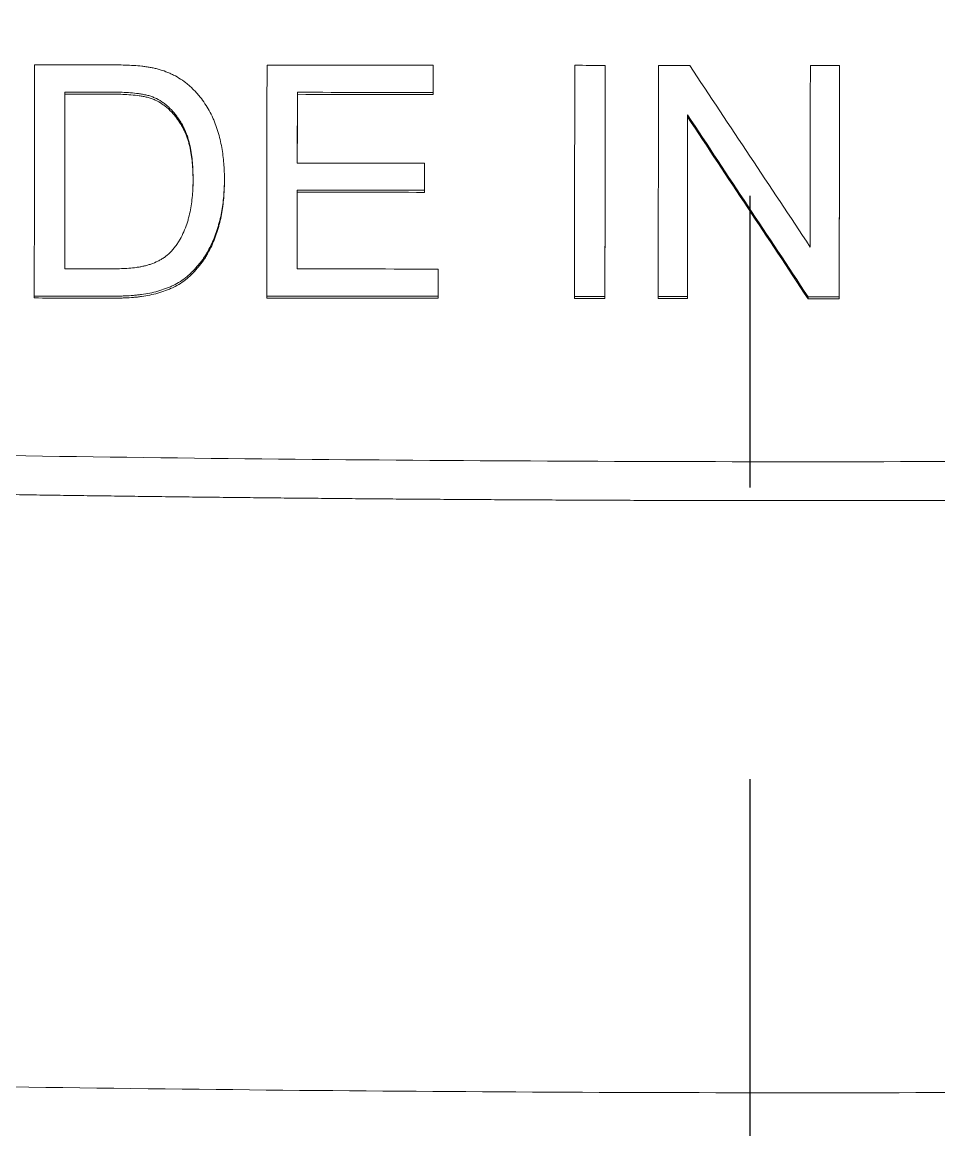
# Model space of a CAD drawing. Header units: millimetres. Extents: x 11618 to 13994, y -5897 to -2537.
# Drawn here: x 12315.47 to 12335.42, y -3274.74 to -3250.63 of the extents above; entities that cross this region are included whole.
import ezdxf

# ---------------------------------------------------------------- set-up
doc = ezdxf.new("R2010")
doc.units = ezdxf.units.MM
doc.linetypes.add('CENTERX2', pattern=[101.6, 63.5, -12.7, 12.7, -12.7])
doc.layers.add('CENTER', color=1, linetype='CENTERX2')

msp = doc.modelspace()

# ---------------------------------------------------------------- linework, layer by layer
at = {"linetype": 'Continuous', "lineweight": 18, "extrusion": (-1.22465e-16, -1, 0)}
for p, q in [((12324.415, -3251.563), (12324.415, -3251.607)), ((12328.16, -3251.567), (12328.16, -3251.611)), ((12333.258, -3251.573), (12333.258, -3251.617)), ((12316.403, -3252.151), (12316.403, -3252.194)), ((12321.461, -3252.154), (12321.461, -3252.198)), ((12324.414, -3252.157), (12324.414, -3252.2)), ((12329.952, -3252.646), (12329.952, -3252.69)), ((12324.226, -3253.698), (12324.226, -3253.742)), ((12321.458, -3254.286), (12321.458, -3254.329)), ((12324.225, -3254.288), (12324.225, -3254.332)), ((12324.526, -3256.002), (12324.526, -3256.046)), ((12315.735, -3256.632), (12315.735, -3256.589)), ((12320.794, -3256.592), (12320.794, -3256.636)), ((12324.525, -3256.596), (12324.525, -3256.639)), ((12327.492, -3256.598), (12327.492, -3256.642)), ((12328.154, -3256.599), (12328.154, -3256.643)), ((12329.313, -3256.6), (12329.313, -3256.644)), ((12329.947, -3256.601), (12329.947, -3256.645)), ((12332.573, -3256.604), (12332.573, -3256.648)), ((12333.253, -3256.605), (12333.253, -3256.649))]:
    msp.add_line(p, q, dxfattribs=at)
at = {"linetype": 'Continuous', "lineweight": 18}
for points, degree in [([(12315.741, -3251.557), (12315.739, -3253.234), (12315.737, -3254.912), (12315.735, -3256.589)], 3), ([(12320.8, -3251.56), (12320.798, -3253.238), (12320.796, -3254.915), (12320.794, -3256.592)], 3), ([(12324.415, -3251.563), (12323.21, -3251.562), (12322.005, -3251.561), (12320.8, -3251.56)], 3), ([(12324.414, -3252.157), (12324.414, -3251.959), (12324.415, -3251.761), (12324.415, -3251.563)], 3), ([(12324.414, -3252.2), (12324.414, -3252.003), (12324.415, -3251.805), (12324.415, -3251.607)], 3), ([(12327.497, -3251.566), (12327.495, -3253.244), (12327.494, -3254.921), (12327.492, -3256.598)], 3), ([(12328.16, -3251.567), (12327.939, -3251.567), (12327.718, -3251.567), (12327.497, -3251.566)], 3), ([(12328.154, -3256.599), (12328.156, -3254.922), (12328.158, -3253.245), (12328.16, -3251.567)], 3), ([(12328.154, -3256.643), (12328.156, -3254.966), (12328.158, -3253.288), (12328.16, -3251.611)], 3), ([(12329.319, -3251.568), (12329.317, -3253.246), (12329.315, -3254.923), (12329.313, -3256.6)], 3), ([(12329.998, -3251.569), (12329.772, -3251.569), (12329.545, -3251.569), (12329.319, -3251.568)], 3), ([(12332.62, -3255.522), (12331.746, -3254.205), (12330.872, -3252.887), (12329.998, -3251.569)], 3), ([(12332.624, -3251.572), (12332.623, -3252.889), (12332.621, -3254.206), (12332.62, -3255.522)], 3), ([(12333.258, -3251.573), (12333.047, -3251.573), (12332.836, -3251.572), (12332.624, -3251.572)], 3), ([(12333.253, -3256.605), (12333.255, -3254.928), (12333.257, -3253.25), (12333.258, -3251.573)], 3), ([(12333.253, -3256.649), (12333.255, -3254.972), (12333.257, -3253.294), (12333.258, -3251.617)], 3), ([(12316.399, -3255.995), (12316.4, -3254.714), (12316.402, -3253.432), (12316.403, -3252.151)], 3), ([(12316.399, -3255.995), (12316.4, -3254.728), (12316.402, -3253.461), (12316.403, -3252.194)], 3), ([(12321.459, -3253.696), (12321.459, -3253.182), (12321.46, -3252.668), (12321.461, -3252.154)], 3), ([(12321.459, -3253.696), (12321.46, -3253.197), (12321.46, -3252.697), (12321.461, -3252.198)], 3), ([(12321.461, -3252.154), (12322.445, -3252.155), (12323.43, -3252.156), (12324.414, -3252.157)], 3), ([(12321.461, -3252.198), (12322.445, -3252.199), (12323.43, -3252.2), (12324.414, -3252.2)], 3), ([(12329.947, -3256.601), (12329.949, -3255.283), (12329.951, -3253.965), (12329.952, -3252.646)], 3), ([(12329.947, -3256.645), (12329.949, -3255.327), (12329.951, -3254.008), (12329.952, -3252.69)], 3), ([(12329.952, -3252.646), (12330.826, -3253.965), (12331.7, -3255.285), (12332.573, -3256.604)], 3), ([(12329.952, -3252.69), (12330.826, -3254.009), (12331.7, -3255.329), (12332.573, -3256.648)], 3), ([(12324.226, -3253.698), (12323.303, -3253.698), (12322.381, -3253.697), (12321.459, -3253.696)], 3), ([(12324.225, -3254.288), (12324.225, -3254.091), (12324.225, -3253.895), (12324.226, -3253.698)], 3), ([(12324.225, -3254.332), (12324.225, -3254.135), (12324.225, -3253.939), (12324.226, -3253.742)], 3), ([(12319.872, -3254.034), (12319.872, -3254.012), (12319.872, -3253.99)], 2), ([(12321.456, -3255.999), (12321.457, -3255.428), (12321.458, -3254.857), (12321.458, -3254.286)], 3), ([(12321.456, -3255.999), (12321.457, -3255.443), (12321.458, -3254.886), (12321.458, -3254.329)], 3), ([(12321.458, -3254.286), (12322.38, -3254.286), (12323.303, -3254.287), (12324.225, -3254.288)], 3), ([(12321.458, -3254.329), (12322.38, -3254.33), (12323.303, -3254.331), (12324.225, -3254.332)], 3), ([(12317.465, -3255.996), (12317.11, -3255.996), (12316.754, -3255.996), (12316.399, -3255.995)], 3), ([(12324.526, -3256.002), (12323.503, -3256.001), (12322.48, -3256), (12321.456, -3255.999)], 3), ([(12324.525, -3256.596), (12324.526, -3256.398), (12324.526, -3256.2), (12324.526, -3256.002)], 3), ([(12324.525, -3256.639), (12324.526, -3256.442), (12324.526, -3256.244), (12324.526, -3256.046)], 3), ([(12320.794, -3256.592), (12322.038, -3256.593), (12323.282, -3256.594), (12324.525, -3256.596)], 3), ([(12320.794, -3256.636), (12322.038, -3256.637), (12323.282, -3256.638), (12324.525, -3256.639)], 3), ([(12327.492, -3256.598), (12327.712, -3256.599), (12327.933, -3256.599), (12328.154, -3256.599)], 3), ([(12327.492, -3256.642), (12327.712, -3256.643), (12327.933, -3256.643), (12328.154, -3256.643)], 3), ([(12329.313, -3256.6), (12329.525, -3256.601), (12329.736, -3256.601), (12329.947, -3256.601)], 3), ([(12329.313, -3256.644), (12329.525, -3256.645), (12329.736, -3256.645), (12329.947, -3256.645)], 3), ([(12332.573, -3256.604), (12332.8, -3256.604), (12333.026, -3256.605), (12333.253, -3256.605)], 3), ([(12332.573, -3256.648), (12332.8, -3256.648), (12333.026, -3256.649), (12333.253, -3256.649)], 3)]:
    msp.add_open_spline(points, degree=degree, dxfattribs=at)
for points, knots in [([(12315.735, -3256.589), (12316.215, -3256.589), (12316.814, -3256.589), (12317.413, -3256.59), (12317.563, -3256.59), (12317.592, -3256.59), (12317.652, -3256.589), (12317.682, -3256.588), (12317.772, -3256.584), (12317.832, -3256.581), (12317.922, -3256.573), (12317.952, -3256.57), (12318.012, -3256.564), (12318.041, -3256.56), (12318.13, -3256.548), (12318.189, -3256.538), (12318.306, -3256.514), (12318.364, -3256.5), (12318.479, -3256.467), (12318.536, -3256.449), (12318.621, -3256.418), (12318.649, -3256.406), (12318.704, -3256.383), (12318.732, -3256.37), (12318.812, -3256.331), (12318.864, -3256.302), (12318.964, -3256.238), (12319.012, -3256.202), (12319.082, -3256.145), (12319.105, -3256.125), (12319.149, -3256.084), (12319.17, -3256.063), (12319.233, -3255.999), (12319.273, -3255.954), (12319.33, -3255.885), (12319.349, -3255.862), (12319.385, -3255.814), (12319.403, -3255.79), (12319.437, -3255.74), (12319.453, -3255.715), (12319.485, -3255.663), (12319.5, -3255.638), (12319.543, -3255.559), (12319.57, -3255.506), (12319.644, -3255.343), (12319.685, -3255.232), (12319.731, -3255.09), (12319.739, -3255.061), (12319.756, -3255.004), (12319.764, -3254.975), (12319.786, -3254.888), (12319.798, -3254.829), (12319.831, -3254.654), (12319.847, -3254.536), (12319.867, -3254.3), (12319.872, -3254.182), (12319.873, -3254.004), (12319.872, -3253.945), (12319.869, -3253.856), (12319.867, -3253.826), (12319.864, -3253.766), (12319.862, -3253.737), (12319.85, -3253.588), (12319.835, -3253.47), (12319.793, -3253.236), (12319.766, -3253.121), (12319.713, -3252.95), (12319.694, -3252.894), (12319.662, -3252.81), (12319.651, -3252.782), (12319.628, -3252.727), (12319.616, -3252.7), (12319.552, -3252.565), (12319.493, -3252.462), (12319.391, -3252.316), (12319.355, -3252.268), (12319.297, -3252.2), (12319.277, -3252.177), (12319.237, -3252.133), (12319.195, -3252.09), (12319.152, -3252.049), (12319.108, -3252.01), (12319.086, -3251.99), (12319.018, -3251.934), (12318.922, -3251.864), (12318.819, -3251.805), (12318.738, -3251.764), (12318.71, -3251.751), (12318.656, -3251.727), (12318.573, -3251.693), (12318.488, -3251.666), (12318.401, -3251.642), (12318.373, -3251.635), (12318.314, -3251.622), (12318.285, -3251.616), (12318.226, -3251.605), (12318.196, -3251.601), (12318.136, -3251.593), (12318.107, -3251.589), (12318.017, -3251.579), (12317.957, -3251.574), (12317.778, -3251.563), (12317.658, -3251.559), (12317.508, -3251.558), (12317.479, -3251.558), (12317.419, -3251.558), (12317.329, -3251.558), (12316.76, -3251.558), (12316.22, -3251.557), (12315.741, -3251.557)], [0, 0, 0, 0, 0.125, 0.15625, 0.15625, 0.164062, 0.164062, 0.171875, 0.171875, 0.1875, 0.1875, 0.195312, 0.195312, 0.203125, 0.203125, 0.21875, 0.21875, 0.234375, 0.234375, 0.25, 0.25, 0.257812, 0.257812, 0.265625, 0.265625, 0.28125, 0.28125, 0.296875, 0.296875, 0.304687, 0.304687, 0.3125, 0.3125, 0.328125, 0.328125, 0.335937, 0.335937, 0.34375, 0.34375, 0.351562, 0.351562, 0.359375, 0.359375, 0.375, 0.375, 0.40625, 0.40625, 0.414062, 0.414062, 0.421875, 0.421875, 0.4375, 0.4375, 0.46875, 0.46875, 0.5, 0.5, 0.515625, 0.515625, 0.523437, 0.523437, 0.53125, 0.53125, 0.5625, 0.5625, 0.59375, 0.59375, 0.609375, 0.609375, 0.617187, 0.617187, 0.625, 0.625, 0.65625, 0.65625, 0.671875, 0.671875, 0.679687, 0.679687, 0.6875, 0.695312, 0.695312, 0.703125, 0.703125, 0.71875, 0.734375, 0.734375, 0.742187, 0.742187, 0.75, 0.765625, 0.765625, 0.773437, 0.773437, 0.78125, 0.78125, 0.789062, 0.789062, 0.796875, 0.796875, 0.8125, 0.8125, 0.84375, 0.84375, 0.851562, 0.851562, 0.859375, 0.875, 1, 1, 1, 1]), ([(12316.403, -3252.151), (12316.641, -3252.151), (12316.937, -3252.151), (12317.264, -3252.151), (12317.353, -3252.151), (12317.412, -3252.151), (12317.442, -3252.151), (12317.531, -3252.151), (12317.59, -3252.152), (12317.709, -3252.157), (12317.768, -3252.16), (12317.886, -3252.169), (12317.946, -3252.175), (12318.034, -3252.187), (12318.064, -3252.192), (12318.122, -3252.202), (12318.152, -3252.209), (12318.196, -3252.219), (12318.211, -3252.223), (12318.24, -3252.231), (12318.255, -3252.236), (12318.298, -3252.25), (12318.326, -3252.261), (12318.408, -3252.297), (12318.461, -3252.327), (12318.536, -3252.377), (12318.561, -3252.395), (12318.608, -3252.432), (12318.631, -3252.452), (12318.698, -3252.513), (12318.739, -3252.557), (12318.797, -3252.626), (12318.816, -3252.649), (12318.852, -3252.698), (12318.869, -3252.723), (12318.903, -3252.773), (12318.919, -3252.798), (12318.95, -3252.849), (12318.965, -3252.876), (12319.006, -3252.956), (12319.03, -3253.011), (12319.061, -3253.096), (12319.071, -3253.125), (12319.089, -3253.183), (12319.097, -3253.212), (12319.12, -3253.299), (12319.132, -3253.358), (12319.153, -3253.476), (12319.161, -3253.535), (12319.175, -3253.654), (12319.18, -3253.714), (12319.187, -3253.834), (12319.189, -3253.894), (12319.191, -3254.014), (12319.191, -3254.074), (12319.188, -3254.194), (12319.186, -3254.254), (12319.174, -3254.433), (12319.161, -3254.552), (12319.131, -3254.729), (12319.118, -3254.788), (12319.097, -3254.876), (12319.089, -3254.905), (12319.072, -3254.964), (12319.063, -3254.993), (12319.034, -3255.078), (12319.012, -3255.135), (12318.964, -3255.245), (12318.938, -3255.299), (12318.893, -3255.378), (12318.878, -3255.404), (12318.845, -3255.455), (12318.827, -3255.48), (12318.773, -3255.553), (12318.734, -3255.6), (12318.691, -3255.643)], [0, 0, 0, 0, 0.125, 0.15625, 0.171875, 0.171875, 0.1875, 0.1875, 0.21875, 0.21875, 0.25, 0.25, 0.28125, 0.28125, 0.296875, 0.296875, 0.3125, 0.3125, 0.320313, 0.320313, 0.328125, 0.328125, 0.34375, 0.34375, 0.375, 0.375, 0.390625, 0.390625, 0.40625, 0.40625, 0.4375, 0.4375, 0.453125, 0.453125, 0.46875, 0.46875, 0.484375, 0.484375, 0.5, 0.5, 0.53125, 0.53125, 0.546875, 0.546875, 0.5625, 0.5625, 0.59375, 0.59375, 0.625, 0.625, 0.65625, 0.65625, 0.6875, 0.6875, 0.71875, 0.71875, 0.75, 0.75, 0.8125, 0.8125, 0.84375, 0.84375, 0.859375, 0.859375, 0.875, 0.875, 0.90625, 0.90625, 0.9375, 0.9375, 0.953125, 0.953125, 0.96875, 0.96875, 1, 1, 1, 1]), ([(12316.403, -3252.194), (12316.643, -3252.195), (12316.942, -3252.195), (12317.272, -3252.195), (12317.361, -3252.195), (12317.421, -3252.195), (12317.451, -3252.195), (12317.541, -3252.195), (12317.601, -3252.197), (12317.72, -3252.201), (12317.78, -3252.204), (12317.899, -3252.214), (12317.958, -3252.22), (12318.047, -3252.233), (12318.076, -3252.238), (12318.135, -3252.249), (12318.165, -3252.255), (12318.223, -3252.27), (12318.253, -3252.279), (12318.31, -3252.298), (12318.338, -3252.31), (12318.419, -3252.347), (12318.471, -3252.377), (12318.534, -3252.419), (12318.546, -3252.428), (12318.57, -3252.446), (12318.606, -3252.474), (12318.64, -3252.504), (12318.706, -3252.565), (12318.746, -3252.609), (12318.804, -3252.678), (12318.822, -3252.702), (12318.858, -3252.75), (12318.875, -3252.775), (12318.9, -3252.813), (12318.908, -3252.825), (12318.925, -3252.851), (12318.932, -3252.864), (12318.955, -3252.902), (12318.97, -3252.928), (12319.01, -3253.008), (12319.034, -3253.064), (12319.064, -3253.149), (12319.074, -3253.178), (12319.091, -3253.235), (12319.099, -3253.264), (12319.121, -3253.351), (12319.134, -3253.41), (12319.154, -3253.527), (12319.162, -3253.587), (12319.175, -3253.705), (12319.18, -3253.765), (12319.187, -3253.885), (12319.189, -3253.945), (12319.191, -3254.065), (12319.191, -3254.125), (12319.189, -3254.209), (12319.188, -3254.233), (12319.187, -3254.257)], [0, 0, 0, 0, 0.170878, 0.213598, 0.234957, 0.234957, 0.256317, 0.256317, 0.299037, 0.299037, 0.341756, 0.341756, 0.384476, 0.384476, 0.405836, 0.405836, 0.427195, 0.427195, 0.448555, 0.448555, 0.469915, 0.469915, 0.512634, 0.512634, 0.523314, 0.523314, 0.533994, 0.555354, 0.555354, 0.598073, 0.598073, 0.619433, 0.619433, 0.640793, 0.640793, 0.651473, 0.651473, 0.662153, 0.662153, 0.683512, 0.683512, 0.726232, 0.726232, 0.747592, 0.747592, 0.768952, 0.768952, 0.811671, 0.811671, 0.854391, 0.854391, 0.89711, 0.89711, 0.93983, 0.93983, 0.982549, 0.982549, 1, 1, 1, 1]), ([(12315.735, -3256.632), (12316.215, -3256.633), (12316.814, -3256.633), (12317.414, -3256.634), (12317.563, -3256.634), (12317.593, -3256.634), (12317.653, -3256.632), (12317.683, -3256.632), (12317.773, -3256.628), (12317.833, -3256.625), (12317.923, -3256.617), (12317.953, -3256.614), (12318.013, -3256.608), (12318.042, -3256.604), (12318.131, -3256.591), (12318.19, -3256.581), (12318.308, -3256.557), (12318.366, -3256.543), (12318.481, -3256.511), (12318.538, -3256.492), (12318.622, -3256.461), (12318.65, -3256.45), (12318.706, -3256.426), (12318.733, -3256.414), (12318.813, -3256.374), (12318.865, -3256.345), (12318.966, -3256.281), (12319.014, -3256.245), (12319.083, -3256.188), (12319.106, -3256.168), (12319.15, -3256.127), (12319.172, -3256.106), (12319.235, -3256.042), (12319.274, -3255.997), (12319.331, -3255.928), (12319.35, -3255.904), (12319.386, -3255.856), (12319.404, -3255.832), (12319.438, -3255.782), (12319.454, -3255.757), (12319.486, -3255.706), (12319.501, -3255.68), (12319.544, -3255.601), (12319.571, -3255.548), (12319.645, -3255.385), (12319.686, -3255.274), (12319.731, -3255.132), (12319.74, -3255.103), (12319.756, -3255.046), (12319.764, -3255.017), (12319.786, -3254.929), (12319.799, -3254.871), (12319.832, -3254.695), (12319.847, -3254.578), (12319.867, -3254.342), (12319.872, -3254.223), (12319.872, -3254.08), (12319.872, -3254.056), (12319.872, -3254.032)], [0, 0, 0, 0, 0.24683, 0.308537, 0.308537, 0.323964, 0.323964, 0.339391, 0.339391, 0.370245, 0.370245, 0.385672, 0.385672, 0.401098, 0.401098, 0.431952, 0.431952, 0.462806, 0.462806, 0.49366, 0.49366, 0.509086, 0.509086, 0.524513, 0.524513, 0.555367, 0.555367, 0.586221, 0.586221, 0.601648, 0.601648, 0.617074, 0.617074, 0.647928, 0.647928, 0.663355, 0.663355, 0.678782, 0.678782, 0.694209, 0.694209, 0.709636, 0.709636, 0.740489, 0.740489, 0.802197, 0.802197, 0.817624, 0.817624, 0.833051, 0.833051, 0.863904, 0.863904, 0.925612, 0.925612, 0.987319, 0.987319, 1, 1, 1, 1]), ([(12318.691, -3255.643), (12318.652, -3255.682), (12318.61, -3255.716), (12318.543, -3255.763), (12318.52, -3255.778), (12318.473, -3255.805), (12318.448, -3255.818), (12318.375, -3255.855), (12318.325, -3255.875), (12318.248, -3255.902), (12318.222, -3255.911), (12318.17, -3255.925), (12318.143, -3255.932), (12318.09, -3255.944), (12318.063, -3255.949), (12318.009, -3255.959), (12317.982, -3255.963), (12317.901, -3255.975), (12317.847, -3255.98), (12317.738, -3255.989), (12317.684, -3255.992), (12317.575, -3255.995), (12317.52, -3255.996), (12317.465, -3255.996)], [0, 0, 0, 0, 0.125, 0.125, 0.1875, 0.1875, 0.25, 0.25, 0.375, 0.375, 0.4375, 0.4375, 0.5, 0.5, 0.5625, 0.5625, 0.625, 0.625, 0.75, 0.75, 0.875, 0.875, 1, 1, 1, 1])]:
    msp.add_open_spline(points, degree=3, knots=knots, dxfattribs=at)
at = {"linetype": 'Continuous', "lineweight": 13}
for points, knots in [([(12237.258, -3256.243), (12237.376, -3256.253), (12237.61, -3256.272), (12237.961, -3256.3), (12238.311, -3256.328), (12238.661, -3256.356), (12239.009, -3256.384), (12239.356, -3256.411), (12239.702, -3256.439), (12240.048, -3256.466), (12240.392, -3256.493), (12240.735, -3256.52), (12241.078, -3256.547), (12241.419, -3256.573), (12241.759, -3256.6), (12242.098, -3256.626), (12242.437, -3256.652), (12242.774, -3256.678), (12243.11, -3256.704), (12243.445, -3256.73), (12243.78, -3256.756), (12244.113, -3256.781), (12244.445, -3256.807), (12244.776, -3256.832), (12245.107, -3256.857), (12245.436, -3256.882), (12245.764, -3256.907), (12246.091, -3256.932), (12246.417, -3256.957), (12246.743, -3256.981), (12247.067, -3257.005), (12247.39, -3257.029), (12247.712, -3257.053), (12248.033, -3257.077), (12248.353, -3257.101), (12248.672, -3257.124), (12248.924, -3257.142), (12249.132, -3257.158), (12249.322, -3257.172), (12249.584, -3257.192), (12249.917, -3257.215), (12250.321, -3257.244), (12250.797, -3257.278), (12251.344, -3257.317), (12251.963, -3257.361), (12252.654, -3257.41), (12253.416, -3257.463), (12254.25, -3257.52), (12255.155, -3257.581), (12256.133, -3257.647), (12257.181, -3257.717), (12258.301, -3257.79), (12259.493, -3257.867), (12261.617, -3258.001), (12264.649, -3258.186), (12268.565, -3258.412), (12272.483, -3258.624), (12276.403, -3258.823), (12280.323, -3259.008), (12286.876, -3259.296), (12296.049, -3259.635), (12307.83, -3259.95), (12319.573, -3260.143), (12331.298, -3260.216), (12343.024, -3260.17), (12354.773, -3260.003), (12366.542, -3259.716), (12376.356, -3259.375), (12384.208, -3259.042), (12390.09, -3258.762), (12395.964, -3258.452), (12400.467, -3258.192), (12403.555, -3258.003), (12405.181, -3257.901), (12406.664, -3257.806), (12408.002, -3257.718), (12409.197, -3257.639), (12410.248, -3257.568), (12411.154, -3257.506), (12411.917, -3257.454), (12412.536, -3257.411), (12413.011, -3257.378), (12413.343, -3257.355), (12413.563, -3257.338), (12413.721, -3257.327), (12413.864, -3257.317), (12414.007, -3257.307), (12414.15, -3257.297), (12414.293, -3257.286), (12414.437, -3257.276), (12414.581, -3257.266), (12414.725, -3257.256), (12414.87, -3257.245), (12415.014, -3257.235), (12415.159, -3257.224), (12415.304, -3257.214), (12415.449, -3257.203), (12415.594, -3257.193), (12415.74, -3257.182), (12415.885, -3257.172), (12416.031, -3257.161), (12416.178, -3257.15), (12416.324, -3257.14), (12416.47, -3257.129), (12416.617, -3257.118), (12416.764, -3257.108), (12416.911, -3257.097), (12417.059, -3257.086), (12417.206, -3257.075), (12417.354, -3257.064), (12417.502, -3257.053), (12417.65, -3257.042), (12417.798, -3257.031), (12417.947, -3257.02), (12418.096, -3257.009), (12418.245, -3256.998), (12418.394, -3256.987), (12418.543, -3256.976), (12418.693, -3256.965), (12418.842, -3256.954), (12418.992, -3256.943), (12419.143, -3256.931), (12419.293, -3256.92), (12419.444, -3256.909), (12419.594, -3256.898), (12419.745, -3256.886), (12419.896, -3256.875), (12420.048, -3256.864), (12420.199, -3256.852), (12420.351, -3256.841), (12420.503, -3256.829), (12420.655, -3256.818), (12420.808, -3256.807), (12420.96, -3256.795), (12421.113, -3256.783), (12421.266, -3256.772), (12421.419, -3256.76), (12421.572, -3256.749), (12421.726, -3256.737), (12421.88, -3256.725), (12422.034, -3256.714), (12422.188, -3256.702), (12422.342, -3256.69), (12422.497, -3256.678), (12422.652, -3256.666), (12422.807, -3256.655), (12422.962, -3256.643), (12423.117, -3256.631), (12423.273, -3256.619), (12423.428, -3256.607), (12423.584, -3256.595), (12423.74, -3256.583), (12423.897, -3256.571), (12424.053, -3256.559), (12424.21, -3256.546), (12424.367, -3256.534), (12424.524, -3256.522), (12424.681, -3256.51), (12424.839, -3256.497), (12424.997, -3256.485), (12425.155, -3256.473), (12425.26, -3256.464), (12425.313, -3256.46)], [0, 0, 0, 0, 0.001879, 0.003752, 0.00562, 0.007482, 0.00934, 0.011191, 0.013038, 0.014879, 0.016715, 0.018545, 0.02037, 0.02219, 0.024004, 0.025813, 0.027616, 0.029414, 0.031206, 0.032993, 0.034775, 0.036551, 0.038322, 0.040087, 0.041847, 0.043601, 0.04535, 0.047094, 0.048832, 0.050564, 0.052291, 0.054013, 0.055729, 0.05744, 0.059145, 0.060844, 0.062536, 0.063166, 0.064178, 0.065571, 0.067344, 0.069497, 0.072031, 0.074947, 0.078244, 0.081922, 0.085981, 0.090421, 0.095242, 0.100444, 0.106027, 0.111991, 0.118336, 0.125061, 0.145898, 0.166738, 0.187579, 0.208423, 0.22927, 0.25012, 0.312936, 0.375525, 0.437893, 0.500048, 0.562328, 0.624724, 0.687244, 0.749895, 0.781197, 0.81247, 0.843714, 0.874931, 0.884353, 0.89301, 0.900902, 0.908028, 0.914388, 0.919982, 0.92481, 0.928872, 0.932167, 0.934698, 0.936464, 0.937463, 0.938222, 0.938982, 0.939744, 0.940507, 0.941271, 0.942037, 0.942803, 0.943571, 0.94434, 0.94511, 0.945881, 0.946653, 0.947426, 0.9482, 0.948975, 0.949751, 0.950529, 0.951307, 0.952087, 0.952868, 0.95365, 0.954432, 0.955216, 0.956001, 0.956788, 0.957575, 0.958363, 0.959153, 0.959943, 0.960735, 0.961527, 0.962321, 0.963116, 0.963912, 0.964709, 0.965507, 0.966306, 0.967106, 0.967908, 0.96871, 0.969514, 0.970318, 0.971124, 0.971931, 0.972738, 0.973547, 0.974357, 0.975168, 0.975981, 0.976794, 0.977608, 0.978424, 0.97924, 0.980058, 0.980876, 0.981696, 0.982517, 0.983339, 0.984161, 0.984985, 0.985811, 0.986637, 0.987464, 0.988292, 0.989122, 0.989952, 0.990783, 0.991616, 0.99245, 0.993284, 0.99412, 0.994957, 0.995795, 0.996634, 0.997474, 0.998315, 0.999157, 1, 1, 1, 1]), ([(12425.371, -3257.315), (12425.242, -3257.326), (12424.983, -3257.346), (12424.595, -3257.377), (12424.21, -3257.407), (12423.827, -3257.437), (12423.446, -3257.467), (12423.067, -3257.496), (12422.378, -3257.55), (12421.463, -3257.62), (12420.406, -3257.7), (12419.602, -3257.761), (12419.05, -3257.802), (12418.69, -3257.829), (12418.439, -3257.848), (12418.214, -3257.865), (12417.989, -3257.881), (12417.764, -3257.898), (12417.539, -3257.914), (12417.315, -3257.93), (12417.091, -3257.947), (12416.868, -3257.963), (12416.644, -3257.979), (12416.421, -3257.995), (12416.198, -3258.011), (12415.975, -3258.027), (12415.753, -3258.043), (12415.53, -3258.059), (12415.096, -3258.089), (12414.456, -3258.135), (12413.609, -3258.194), (12412.777, -3258.252), (12411.664, -3258.329), (12410.273, -3258.424), (12408.594, -3258.536), (12407.055, -3258.637), (12405.656, -3258.727), (12404.396, -3258.806), (12403.137, -3258.884), (12401.869, -3258.961), (12400.023, -3259.071), (12397.03, -3259.244), (12392.326, -3259.5), (12385.911, -3259.818), (12378.044, -3260.159), (12369.236, -3260.474), (12359.999, -3260.731), (12350.587, -3260.917), (12340.998, -3261.027), (12334.35, -3261.047), (12330.7, -3261.042), (12330.11, -3261.041), (12329.519, -3261.04), (12328.928, -3261.038), (12328.337, -3261.036), (12327.746, -3261.033), (12327.156, -3261.031), (12326.565, -3261.028), (12325.974, -3261.025), (12325.383, -3261.021), (12324.792, -3261.017), (12324.201, -3261.013), (12323.61, -3261.009), (12323.019, -3261.004), (12322.428, -3260.999), (12321.837, -3260.993), (12321.246, -3260.988), (12320.655, -3260.982), (12320.064, -3260.975), (12319.474, -3260.969), (12318.883, -3260.962), (12318.292, -3260.955), (12317.701, -3260.947), (12317.11, -3260.939), (12316.519, -3260.931), (12315.929, -3260.923), (12315.338, -3260.914), (12314.747, -3260.905), (12314.156, -3260.896), (12313.566, -3260.886), (12312.975, -3260.876), (12312.384, -3260.866), (12311.793, -3260.856), (12311.203, -3260.845), (12310.612, -3260.834), (12310.021, -3260.822), (12309.431, -3260.811), (12308.84, -3260.799), (12308.249, -3260.786), (12307.659, -3260.774), (12307.068, -3260.761), (12306.477, -3260.747), (12305.887, -3260.734), (12305.296, -3260.72), (12304.706, -3260.706), (12304.115, -3260.691), (12303.524, -3260.677), (12302.934, -3260.662), (12302.343, -3260.646), (12301.753, -3260.631), (12301.162, -3260.615), (12300.572, -3260.598), (12299.981, -3260.582), (12299.39, -3260.565), (12298.8, -3260.548), (12298.209, -3260.53), (12297.619, -3260.512), (12297.028, -3260.494), (12296.438, -3260.476), (12295.847, -3260.457), (12295.257, -3260.438), (12294.666, -3260.419), (12294.076, -3260.399), (12293.485, -3260.379), (12292.895, -3260.359), (12292.304, -3260.339), (12291.714, -3260.318), (12291.123, -3260.297), (12290.533, -3260.275), (12289.942, -3260.254), (12289.352, -3260.232), (12288.761, -3260.209), (12288.171, -3260.187), (12287.58, -3260.164), (12286.99, -3260.14), (12286.399, -3260.117), (12285.809, -3260.093), (12285.218, -3260.069), (12284.628, -3260.044), (12284.037, -3260.02), (12283.447, -3259.995), (12282.857, -3259.969), (12282.266, -3259.944), (12281.676, -3259.918), (12281.085, -3259.891), (12280.495, -3259.865), (12279.904, -3259.838), (12279.314, -3259.811), (12278.724, -3259.783), (12278.133, -3259.755), (12277.543, -3259.727), (12276.953, -3259.699), (12276.362, -3259.67), (12275.772, -3259.641), (12275.182, -3259.612), (12274.591, -3259.582), (12274.001, -3259.552), (12273.411, -3259.522), (12272.821, -3259.492), (12272.231, -3259.461), (12271.64, -3259.43), (12271.05, -3259.398), (12270.46, -3259.367), (12269.87, -3259.335), (12269.28, -3259.302), (12268.69, -3259.27), (12268.1, -3259.237), (12267.51, -3259.203), (12266.92, -3259.17), (12266.33, -3259.136), (12265.74, -3259.102), (12265.15, -3259.067), (12264.56, -3259.033), (12263.97, -3258.998), (12263.38, -3258.962), (12262.79, -3258.927), (12262.201, -3258.891), (12261.611, -3258.854), (12261.021, -3258.818), (12260.431, -3258.781), (12259.841, -3258.744), (12259.252, -3258.706), (12258.662, -3258.669), (12258.072, -3258.63), (12257.483, -3258.592), (12256.893, -3258.553), (12256.304, -3258.514), (12255.714, -3258.475), (12255.124, -3258.436), (12254.535, -3258.396), (12253.945, -3258.355), (12253.356, -3258.315), (12252.766, -3258.274), (12252.177, -3258.233), (12251.588, -3258.192), (12250.999, -3258.15), (12250.41, -3258.108), (12249.821, -3258.066), (12249.241, -3258.024), (12248.677, -3257.983), (12248.13, -3257.943), (12247.592, -3257.903), (12247.054, -3257.863), (12246.515, -3257.823), (12245.975, -3257.782), (12245.433, -3257.741), (12244.89, -3257.699), (12244.345, -3257.658), (12243.8, -3257.615), (12243.254, -3257.573), (12242.707, -3257.531), (12242.16, -3257.49), (12241.613, -3257.447), (12241.064, -3257.405), (12240.514, -3257.362), (12239.963, -3257.319), (12239.412, -3257.275), (12238.859, -3257.232), (12238.306, -3257.187), (12237.752, -3257.143), (12237.382, -3257.113), (12237.198, -3257.098)], [0, 0, 0, 0, 0.002075, 0.004138, 0.006191, 0.008234, 0.010265, 0.012285, 0.014295, 0.021282, 0.026906, 0.031182, 0.034123, 0.035734, 0.036934, 0.038133, 0.039331, 0.040527, 0.041722, 0.042916, 0.044109, 0.0453, 0.04649, 0.047678, 0.048865, 0.050051, 0.051235, 0.052418, 0.053599, 0.058178, 0.06263, 0.067121, 0.071464, 0.080395, 0.089328, 0.098262, 0.104962, 0.111662, 0.118361, 0.12506, 0.131886, 0.147806, 0.172816, 0.206909, 0.250083, 0.298211, 0.347252, 0.397214, 0.448106, 0.499939, 0.503075, 0.50621, 0.509346, 0.512481, 0.515617, 0.518753, 0.521889, 0.525026, 0.528162, 0.531298, 0.534435, 0.537571, 0.540708, 0.543844, 0.546981, 0.550118, 0.553254, 0.55639, 0.559527, 0.562663, 0.565799, 0.568935, 0.572072, 0.575208, 0.578344, 0.58148, 0.584616, 0.587751, 0.590887, 0.594023, 0.597159, 0.600295, 0.60343, 0.606566, 0.609702, 0.612837, 0.615973, 0.619109, 0.622244, 0.62538, 0.628516, 0.631651, 0.634787, 0.637923, 0.641058, 0.644194, 0.647329, 0.650465, 0.653601, 0.656736, 0.659872, 0.663008, 0.666143, 0.669279, 0.672415, 0.675551, 0.678686, 0.681822, 0.684958, 0.688094, 0.69123, 0.694366, 0.697502, 0.700638, 0.703774, 0.70691, 0.710046, 0.713183, 0.716319, 0.719455, 0.722592, 0.725728, 0.728865, 0.732001, 0.735138, 0.738275, 0.741411, 0.744548, 0.747685, 0.750822, 0.753959, 0.757096, 0.760233, 0.763371, 0.766508, 0.769645, 0.772782, 0.775919, 0.779056, 0.782193, 0.785331, 0.788468, 0.791605, 0.794742, 0.797879, 0.801016, 0.804154, 0.807291, 0.810428, 0.813565, 0.816702, 0.819839, 0.822977, 0.826114, 0.829251, 0.832388, 0.835525, 0.838662, 0.841799, 0.844936, 0.848073, 0.85121, 0.854347, 0.857484, 0.860621, 0.863758, 0.866895, 0.870032, 0.873168, 0.876305, 0.879442, 0.882579, 0.885716, 0.888853, 0.891989, 0.895126, 0.898263, 0.9014, 0.904538, 0.907675, 0.910812, 0.913948, 0.917084, 0.92022, 0.923354, 0.926487, 0.929624, 0.932769, 0.935889, 0.938885, 0.94177, 0.944623, 0.947485, 0.950355, 0.953234, 0.95612, 0.959013, 0.961913, 0.96482, 0.967728, 0.970638, 0.973551, 0.97647, 0.979394, 0.982324, 0.985259, 0.988198, 0.991142, 0.994091, 0.997043, 1, 1, 1, 1]), ([(12427.178, -3270.105), (12427.077, -3270.112), (12426.874, -3270.124), (12426.571, -3270.143), (12426.27, -3270.162), (12425.969, -3270.18), (12425.669, -3270.198), (12425.37, -3270.216), (12425.072, -3270.233), (12424.775, -3270.25), (12424.48, -3270.267), (12424.032, -3270.293), (12423.435, -3270.326), (12422.792, -3270.361), (12422.27, -3270.388), (12421.877, -3270.41), (12421.521, -3270.431), (12421.225, -3270.453), (12420.965, -3270.476), (12420.715, -3270.5), (12420.488, -3270.524), (12420.293, -3270.545), (12420.144, -3270.561), (12419.994, -3270.577), (12419.845, -3270.593), (12419.708, -3270.608), (12419.58, -3270.621), (12419.456, -3270.634), (12419.318, -3270.648), (12419.166, -3270.664), (12419, -3270.68), (12418.819, -3270.697), (12418.625, -3270.716), (12418.418, -3270.736), (12418.132, -3270.762), (12417.773, -3270.795), (12417.346, -3270.833), (12416.918, -3270.87), (12416.491, -3270.905), (12416.063, -3270.94), (12415.636, -3270.973), (12415.268, -3271), (12414.86, -3271.029), (12414.311, -3271.068), (12413.463, -3271.128), (12412.316, -3271.208), (12410.869, -3271.307), (12409.252, -3271.415), (12407.601, -3271.523), (12406.05, -3271.622), (12404.607, -3271.713), (12401.639, -3271.895), (12397.14, -3272.157), (12391.105, -3272.476), (12385.159, -3272.759), (12377.101, -3273.102), (12366.983, -3273.452), (12354.861, -3273.745), (12342.992, -3273.91), (12331.297, -3273.954), (12319.603, -3273.883), (12307.735, -3273.692), (12295.598, -3273.372), (12285.422, -3272.996), (12277.294, -3272.631), (12271.302, -3272.331), (12265.305, -3271.999), (12261.057, -3271.742), (12258.558, -3271.584), (12257.81, -3271.535), (12257.061, -3271.487), (12256.313, -3271.438), (12255.564, -3271.388), (12254.816, -3271.338), (12254.067, -3271.288), (12253.318, -3271.237), (12252.57, -3271.185), (12251.821, -3271.133), (12251.073, -3271.081), (12250.324, -3271.028), (12249.576, -3270.974), (12248.828, -3270.92), (12248.079, -3270.866), (12247.516, -3270.824), (12247.136, -3270.796), (12246.939, -3270.781), (12246.739, -3270.766), (12246.536, -3270.749), (12246.33, -3270.733), (12246.121, -3270.715), (12245.909, -3270.697), (12245.694, -3270.679), (12245.476, -3270.66), (12245.255, -3270.64), (12245.03, -3270.62), (12244.803, -3270.599), (12244.572, -3270.577), (12244.282, -3270.55), (12243.941, -3270.517), (12243.557, -3270.479), (12243.194, -3270.442), (12242.91, -3270.413), (12242.697, -3270.39), (12242.547, -3270.374), (12242.398, -3270.357), (12242.249, -3270.34), (12242.12, -3270.326), (12242.013, -3270.314), (12241.927, -3270.304), (12241.842, -3270.295), (12241.758, -3270.287), (12241.675, -3270.279), (12241.593, -3270.271), (12241.512, -3270.263), (12241.432, -3270.256), (12241.328, -3270.247), (12241.195, -3270.236), (12241.031, -3270.224), (12240.858, -3270.213), (12240.675, -3270.202), (12240.483, -3270.19), (12240.282, -3270.179), (12240.072, -3270.167), (12239.68, -3270.146), (12239.107, -3270.114), (12238.444, -3270.075), (12237.864, -3270.041), (12237.37, -3270.011), (12236.872, -3269.98), (12236.371, -3269.949), (12235.868, -3269.917), (12235.531, -3269.895), (12235.362, -3269.884)], [0, 0, 0, 0, 0.001586, 0.003167, 0.004742, 0.006312, 0.007877, 0.009437, 0.010991, 0.012539, 0.014082, 0.01562, 0.019544, 0.02343, 0.025672, 0.02772, 0.029577, 0.031241, 0.032358, 0.033662, 0.035152, 0.035935, 0.036718, 0.037501, 0.038284, 0.039066, 0.039644, 0.040295, 0.041018, 0.041815, 0.042684, 0.043626, 0.044641, 0.045728, 0.046889, 0.049124, 0.051359, 0.053593, 0.055826, 0.058059, 0.060291, 0.062522, 0.063823, 0.066687, 0.071114, 0.077103, 0.084656, 0.093771, 0.10242, 0.11051, 0.118041, 0.125015, 0.156965, 0.188438, 0.219435, 0.249957, 0.314435, 0.377574, 0.439382, 0.499866, 0.56026, 0.622062, 0.685281, 0.749922, 0.781135, 0.812378, 0.843651, 0.874957, 0.878863, 0.88277, 0.886676, 0.890583, 0.89449, 0.898396, 0.902303, 0.90621, 0.910118, 0.914025, 0.917932, 0.92184, 0.925747, 0.929655, 0.933562, 0.93747, 0.938482, 0.93951, 0.940554, 0.941614, 0.94269, 0.943783, 0.944891, 0.946016, 0.947157, 0.948314, 0.949487, 0.950676, 0.951881, 0.953102, 0.955228, 0.95724, 0.959137, 0.960921, 0.961705, 0.962488, 0.96327, 0.964051, 0.964832, 0.965287, 0.965737, 0.966181, 0.966621, 0.967055, 0.967484, 0.967908, 0.968327, 0.968741, 0.969549, 0.970404, 0.971309, 0.972261, 0.973262, 0.974312, 0.975409, 0.976556, 0.980442, 0.98437, 0.986936, 0.989518, 0.992115, 0.994728, 0.997356, 1, 1, 1, 1])]:
    msp.add_open_spline(points, degree=3, knots=knots, dxfattribs=at)
at = {"layer": 'CENTER', "ltscale": 0.5}
msp.add_line((12331.318, -3298.86), (12331.318, -2756.666), dxfattribs=at)

doc.saveas('drawing.dxf')
